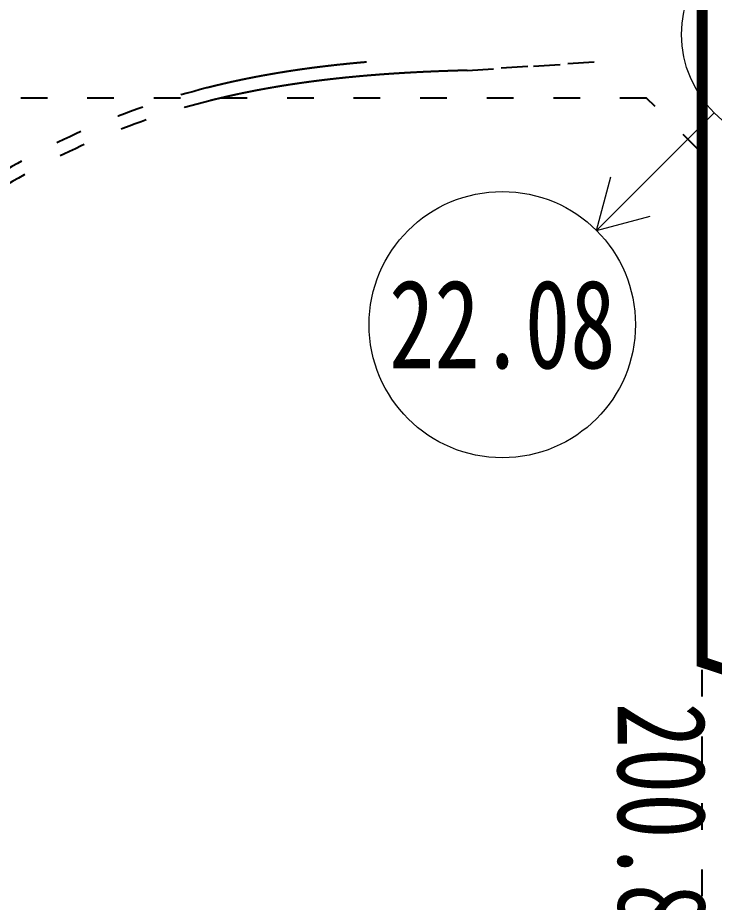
# Model space of a CAD drawing. Header units: millimetres. Extents: x 19715 to 35549, y 3563 to 14826.
# Drawn here: x 21426.1 to 21740, y 8054.6 to 8453.4 of the extents above; entities that cross this region are included whole.
import ezdxf
from ezdxf.enums import TextEntityAlignment as Align

# ---------------------------------------------------------------- set-up
doc = ezdxf.new("R2010")
doc.units = ezdxf.units.MM
doc.linetypes.add('ACAD_ISO03W100', pattern=[30, 12, -18])
doc.linetypes.add('BORDER', pattern=[44.45, 12.7, -6.35, 12.7, -6.35, 0, -6.35])
doc.layers.get('0').update_dxf_attribs({"color": 9, "linetype": 'ACAD_ISO03W100'})
for name, color, linetype, lineweight in [('下管段标注', 93, 'Continuous', 13), ('节点', 30, 'Continuous', 13), ('节点流量', 40, 'Continuous', 13)]:
    doc.layers.add(name, color=color, linetype=linetype, lineweight=lineweight)
doc.styles.add('管段仿宋', font='simfang.ttf', dxfattribs={"width": 0.75})
doc.styles.add('节点仿宋', font='simfang.ttf', dxfattribs={"width": 0.75})

msp = doc.modelspace()

# ---------------------------------------------------------------- linework, layer by layer
at = {"linetype": 'BORDER', "ltscale": 5, "const_width": 5}
msp.add_lwpolyline([(21725.75, 11197.54), (21734.47, 10044.38), (21433.59, 10053.18), (21435.35, 9864.85), (21587.23, 9725.65), (21620.22, 9694.34), (21734.48, 9643.08), (21734.5, 8162.89), (22589.98, 7880.12), (24215.66, 7317.16), (24497.44, 7317.16)], dxfattribs=at)
for points in [[(21583.28, 8433.32, 0.000099), (21583.04, 8433.3, 0.000296), (21582.34, 8433.24, 0.000292), (21581.64, 8433.18, 0.0003), (21580.95, 8433.12, 0.000296), (21580.25, 8433.06, 0.000304), (21579.55, 8432.99, 0.0003), (21578.85, 8432.93, 0.000308), (21578.16, 8432.86, 0.000304), (21577.46, 8432.8, 0.000312), (21576.77, 8432.73, 0.000308), (21576.06, 8432.66, 0.000316), (21575.37, 8432.6, 0.000312), (21574.67, 8432.53, 0.00032), (21573.98, 8432.46, 0.000316), (21573.28, 8432.38, 0.000324), (21572.59, 8432.31, 0.00032), (21571.89, 8432.24, 0.000328), (21571.19, 8432.17, 0.000324), (21570.49, 8432.09, 0.000332), (21569.8, 8432.02, 0.000328), (21569.1, 8431.94, 0.000336), (21568.41, 8431.86, 0.000332), (21567.71, 8431.78, 0.00034), (21567.02, 8431.7, 0.000336), (21566.32, 8431.62, 0.000344), (21565.63, 8431.54, 0.00034), (21564.93, 8431.46, 0.000348), (21564.24, 8431.38, 0.000344), (21563.54, 8431.29, 0.000352), (21562.85, 8431.21, 0.000348), (21562.15, 8431.12, 0.000356), (21561.46, 8431.04, 0.000352), (21560.76, 8430.95, 0.00036), (21560.07, 8430.86, 0.000356), (21559.37, 8430.77, 0.000364), (21558.68, 8430.68, 0.00036), (21557.98, 8430.59, 0.000368), (21557.29, 8430.49, 0.000364), (21556.6, 8430.4, 0.000372), (21555.91, 8430.3, 0.000368), (21555.21, 8430.21, 0.000376), (21554.52, 8430.11, 0.000372), (21553.82, 8430.01, 0.00038), (21553.13, 8429.91, 0.000376), (21552.44, 8429.81, 0.000384), (21551.75, 8429.71, 0.00038), (21551.05, 8429.61, 0.000388), (21550.36, 8429.51, 0.000384), (21549.67, 8429.4, 0.000392), (21548.98, 8429.3, 0.000388), (21548.28, 8429.19, 0.000396), (21547.6, 8429.08, 0.000392), (21546.9, 8428.97, 0.0004), (21546.21, 8428.86, 0.000396), (21545.52, 8428.75, 0.000404), (21544.83, 8428.64, 0.0004), (21544.14, 8428.53, 0.000408), (21543.45, 8428.41, 0.000404), (21542.76, 8428.3, 0.000412), (21542.07, 8428.18, 0.000408), (21541.38, 8428.06, 0.000416), (21540.69, 8427.95, 0.000412), (21540, 8427.82, 0.00042), (21539.31, 8427.7, 0.000416), (21538.62, 8427.58, 0.000424), (21537.93, 8427.46, 0.00042), (21537.24, 8427.33, 0.000428), (21536.55, 8427.21, 0.000424), (21535.86, 8427.08, 0.000432), (21535.18, 8426.95, 0.000428), (21534.49, 8426.82, 0.000436), (21533.8, 8426.69, 0.000432), (21533.11, 8426.56, 0.00044), (21532.43, 8426.43, 0.000436), (21531.74, 8426.29, 0.000444), (21531.05, 8426.16, 0.00044), (21530.36, 8426.02, 0.000448), (21529.68, 8425.89, 0.000444), (21528.99, 8425.75, 0.000452), (21528.31, 8425.61, 0.000448), (21527.62, 8425.47, 0.000456), (21526.94, 8425.32, 0.000452), (21526.25, 8425.18, 0.00046), (21525.57, 8425.03, 0.000456), (21524.88, 8424.89, 0.000464), (21524.2, 8424.74, 0.00046), (21523.51, 8424.59, 0.000468), (21522.83, 8424.44, 0.000464), (21522.14, 8424.29, 0.000472), (21521.46, 8424.14, 0.000468), (21520.78, 8423.98, 0.000476), (21520.1, 8423.83, 0.000472), (21519.41, 8423.67, 0.00048), (21518.73, 8423.51, 0.000476), (21518.05, 8423.35, 0.000484), (21517.37, 8423.19, 0.00048), (21516.69, 8423.03, 0.000488), (21516.01, 8422.87, 0.000484), (21515.33, 8422.7, 0.000492), (21514.65, 8422.54, 0.000488), (21513.97, 8422.37, 0.000493), (21513.96, 8422.37, 0.000004), (21512.61, 8422.03, 0.000988), (21512.15, 8421.92, 0.000496), (21511.25, 8421.69, 0.272996), (21256.98, 8168.66, 0.000496)], [(21583.28, 8433.32, 0.000099), (21583.04, 8433.3, 0.000296), (21582.34, 8433.24, 0.000292), (21581.64, 8433.18, 0.0003), (21580.95, 8433.12, 0.000296), (21580.25, 8433.06, 0.000304), (21579.55, 8432.99, 0.0003), (21578.85, 8432.93, 0.000308), (21578.16, 8432.86, 0.000304), (21577.46, 8432.8, 0.000312), (21576.77, 8432.73, 0.000308), (21576.06, 8432.66, 0.000316), (21575.37, 8432.6, 0.000312), (21574.67, 8432.53, 0.00032), (21573.98, 8432.46, 0.000316), (21573.28, 8432.38, 0.000324), (21572.59, 8432.31, 0.00032), (21571.89, 8432.24, 0.000328), (21571.19, 8432.17, 0.000324), (21570.49, 8432.09, 0.000332), (21569.8, 8432.02, 0.000328), (21569.1, 8431.94, 0.000336), (21568.41, 8431.86, 0.000332), (21567.71, 8431.78, 0.00034), (21567.02, 8431.7, 0.000336), (21566.32, 8431.62, 0.000344), (21565.63, 8431.54, 0.00034), (21564.93, 8431.46, 0.000348), (21564.24, 8431.38, 0.000344), (21563.54, 8431.29, 0.000352), (21562.85, 8431.21, 0.000348), (21562.15, 8431.12, 0.000356), (21561.46, 8431.04, 0.000352), (21560.76, 8430.95, 0.00036), (21560.07, 8430.86, 0.000356), (21559.37, 8430.77, 0.000364), (21558.68, 8430.68, 0.00036), (21557.98, 8430.59, 0.000368), (21557.29, 8430.49, 0.000364), (21556.6, 8430.4, 0.000372), (21555.91, 8430.3, 0.000368), (21555.21, 8430.21, 0.000376), (21554.52, 8430.11, 0.000372), (21553.82, 8430.01, 0.00038), (21553.13, 8429.91, 0.000376), (21552.44, 8429.81, 0.000384), (21551.75, 8429.71, 0.00038), (21551.05, 8429.61, 0.000388), (21550.36, 8429.51, 0.000384), (21549.67, 8429.4, 0.000392), (21548.98, 8429.3, 0.000388), (21548.28, 8429.19, 0.000396), (21547.6, 8429.08, 0.000392), (21546.9, 8428.97, 0.0004), (21546.21, 8428.86, 0.000396), (21545.52, 8428.75, 0.000404), (21544.83, 8428.64, 0.0004), (21544.14, 8428.53, 0.000408), (21543.45, 8428.41, 0.000404), (21542.76, 8428.3, 0.000412), (21542.07, 8428.18, 0.000408), (21541.38, 8428.06, 0.000416), (21540.69, 8427.95, 0.000412), (21540, 8427.82, 0.00042), (21539.31, 8427.7, 0.000416), (21538.62, 8427.58, 0.000424), (21537.93, 8427.46, 0.00042), (21537.24, 8427.33, 0.000428), (21536.55, 8427.21, 0.000424), (21535.86, 8427.08, 0.000432), (21535.18, 8426.95, 0.000428), (21534.49, 8426.82, 0.000436), (21533.8, 8426.69, 0.000432), (21533.11, 8426.56, 0.00044), (21532.43, 8426.43, 0.000436), (21531.74, 8426.29, 0.000444), (21531.05, 8426.16, 0.00044), (21530.36, 8426.02, 0.000448), (21529.68, 8425.89, 0.000444), (21528.99, 8425.75, 0.000452), (21528.31, 8425.61, 0.000448), (21527.62, 8425.47, 0.000456), (21526.94, 8425.32, 0.000452), (21526.25, 8425.18, 0.00046), (21525.57, 8425.03, 0.000456), (21524.88, 8424.89, 0.000464), (21524.2, 8424.74, 0.00046), (21523.51, 8424.59, 0.000468), (21522.83, 8424.44, 0.000464), (21522.14, 8424.29, 0.000472), (21521.46, 8424.14, 0.000468), (21520.78, 8423.98, 0.000476), (21520.1, 8423.83, 0.000472), (21519.41, 8423.67, 0.00048), (21518.73, 8423.51, 0.000476), (21518.05, 8423.35, 0.000484), (21517.37, 8423.19, 0.00048), (21516.69, 8423.03, 0.000488), (21516.01, 8422.87, 0.000484), (21515.33, 8422.7, 0.000492), (21514.65, 8422.54, 0.000488), (21513.97, 8422.37, 0.000493), (21513.96, 8422.37, 0.000004), (21512.61, 8422.03, 0.000988), (21512.15, 8421.92, 0.000496), (21511.25, 8421.69, 0.272996), (21256.98, 8168.66, 0.000496)], [(21583.28, 8433.32, 0.000099), (21583.04, 8433.3, 0.000296), (21582.34, 8433.24, 0.000292), (21581.64, 8433.18, 0.0003), (21580.95, 8433.12, 0.000296), (21580.25, 8433.06, 0.000304), (21579.55, 8432.99, 0.0003), (21578.85, 8432.93, 0.000308), (21578.16, 8432.86, 0.000304), (21577.46, 8432.8, 0.000312), (21576.77, 8432.73, 0.000308), (21576.06, 8432.66, 0.000316), (21575.37, 8432.6, 0.000312), (21574.67, 8432.53, 0.00032), (21573.98, 8432.46, 0.000316), (21573.28, 8432.38, 0.000324), (21572.59, 8432.31, 0.00032), (21571.89, 8432.24, 0.000328), (21571.19, 8432.17, 0.000324), (21570.49, 8432.09, 0.000332), (21569.8, 8432.02, 0.000328), (21569.1, 8431.94, 0.000336), (21568.41, 8431.86, 0.000332), (21567.71, 8431.78, 0.00034), (21567.02, 8431.7, 0.000336), (21566.32, 8431.62, 0.000344), (21565.63, 8431.54, 0.00034), (21564.93, 8431.46, 0.000348), (21564.24, 8431.38, 0.000344), (21563.54, 8431.29, 0.000352), (21562.85, 8431.21, 0.000348), (21562.15, 8431.12, 0.000356), (21561.46, 8431.04, 0.000352), (21560.76, 8430.95, 0.00036), (21560.07, 8430.86, 0.000356), (21559.37, 8430.77, 0.000364), (21558.68, 8430.68, 0.00036), (21557.98, 8430.59, 0.000368), (21557.29, 8430.49, 0.000364), (21556.6, 8430.4, 0.000372), (21555.91, 8430.3, 0.000368), (21555.21, 8430.21, 0.000376), (21554.52, 8430.11, 0.000372), (21553.82, 8430.01, 0.00038), (21553.13, 8429.91, 0.000376), (21552.44, 8429.81, 0.000384), (21551.75, 8429.71, 0.00038), (21551.05, 8429.61, 0.000388), (21550.36, 8429.51, 0.000384), (21549.67, 8429.4, 0.000392), (21548.98, 8429.3, 0.000388), (21548.28, 8429.19, 0.000396), (21547.6, 8429.08, 0.000392), (21546.9, 8428.97, 0.0004), (21546.21, 8428.86, 0.000396), (21545.52, 8428.75, 0.000404), (21544.83, 8428.64, 0.0004), (21544.14, 8428.53, 0.000408), (21543.45, 8428.41, 0.000404), (21542.76, 8428.3, 0.000412), (21542.07, 8428.18, 0.000408), (21541.38, 8428.06, 0.000416), (21540.69, 8427.95, 0.000412), (21540, 8427.82, 0.00042), (21539.31, 8427.7, 0.000416), (21538.62, 8427.58, 0.000424), (21537.93, 8427.46, 0.00042), (21537.24, 8427.33, 0.000428), (21536.55, 8427.21, 0.000424), (21535.86, 8427.08, 0.000432), (21535.18, 8426.95, 0.000428), (21534.49, 8426.82, 0.000436), (21533.8, 8426.69, 0.000432), (21533.11, 8426.56, 0.00044), (21532.43, 8426.43, 0.000436), (21531.74, 8426.29, 0.000444), (21531.05, 8426.16, 0.00044), (21530.36, 8426.02, 0.000448), (21529.68, 8425.89, 0.000444), (21528.99, 8425.75, 0.000452), (21528.31, 8425.61, 0.000448), (21527.62, 8425.47, 0.000456), (21526.94, 8425.32, 0.000452), (21526.25, 8425.18, 0.00046), (21525.57, 8425.03, 0.000456), (21524.88, 8424.89, 0.000464), (21524.2, 8424.74, 0.00046), (21523.51, 8424.59, 0.000468), (21522.83, 8424.44, 0.000464), (21522.14, 8424.29, 0.000472), (21521.46, 8424.14, 0.000468), (21520.78, 8423.98, 0.000476), (21520.1, 8423.83, 0.000472), (21519.41, 8423.67, 0.00048), (21518.73, 8423.51, 0.000476), (21518.05, 8423.35, 0.000484), (21517.37, 8423.19, 0.00048), (21516.69, 8423.03, 0.000488), (21516.01, 8422.87, 0.000484), (21515.33, 8422.7, 0.000492), (21514.65, 8422.54, 0.000488), (21513.97, 8422.37, 0.000493), (21513.96, 8422.37, 0.000004), (21512.61, 8422.03, 0.000988), (21512.15, 8421.92, 0.000496), (21511.25, 8421.69, 0.272996), (21256.98, 8168.66, 0.000496)], [(21628.59, 8429.6), (21685.9, 8433.32), (21628.59, 8429.6, 0.00016), (21627.88, 8429.58, 0.000168), (21627.19, 8429.56, 0.000164), (21626.48, 8429.54, 0.000172), (21625.79, 8429.52, 0.000168), (21625.08, 8429.5, 0.000176), (21624.39, 8429.48, 0.000172), (21623.68, 8429.46, 0.00018), (21622.99, 8429.44, 0.000176), (21622.28, 8429.41, 0.000184), (21621.59, 8429.39, 0.00018), (21620.88, 8429.37, 0.000188), (21620.19, 8429.34, 0.000184), (21619.48, 8429.32, 0.000192), (21618.79, 8429.29, 0.000188), (21618.08, 8429.27, 0.000196), (21617.39, 8429.24, 0.000192), (21616.69, 8429.21, 0.0002), (21615.99, 8429.19, 0.000196), (21615.29, 8429.16, 0.000204), (21614.59, 8429.13, 0.0002), (21613.89, 8429.1, 0.000208), (21613.2, 8429.07, 0.000204), (21612.49, 8429.04, 0.000212), (21611.8, 8429.01, 0.000208), (21611.09, 8428.98, 0.000216), (21610.4, 8428.95, 0.000212), (21609.69, 8428.92, 0.00022), (21609, 8428.89, 0.000216), (21608.29, 8428.85, 0.000224), (21607.6, 8428.82, 0.00022), (21606.9, 8428.78, 0.000228), (21606.2, 8428.75, 0.000224), (21605.5, 8428.71, 0.000232), (21604.8, 8428.67, 0.000228), (21604.1, 8428.64, 0.000236), (21603.41, 8428.6, 0.000232), (21602.7, 8428.56, 0.00024), (21602.01, 8428.52, 0.000236), (21601.3, 8428.48, 0.000244), (21600.61, 8428.44, 0.00024), (21599.91, 8428.4, 0.000248), (21599.21, 8428.36, 0.000244), (21598.51, 8428.32, 0.000252), (21597.82, 8428.27, 0.000248), (21597.11, 8428.23, 0.000256), (21596.42, 8428.18, 0.000252), (21595.71, 8428.14, 0.00026), (21595.02, 8428.09, 0.000256), (21594.32, 8428.04, 0.000264), (21593.62, 8428, 0.00026), (21592.92, 8427.95, 0.000268), (21592.23, 8427.9, 0.000264), (21591.52, 8427.85, 0.000272), (21590.83, 8427.8, 0.000268), (21590.13, 8427.75, 0.000276), (21589.43, 8427.7, 0.000272), (21588.73, 8427.64, 0.00028), (21588.04, 8427.59, 0.000276), (21587.34, 8427.53, 0.000284), (21586.64, 8427.48, 0.00028), (21585.94, 8427.42, 0.000288), (21585.25, 8427.37, 0.000284), (21584.54, 8427.31, 0.000292), (21583.85, 8427.25, 0.000288), (21583.15, 8427.19, 0.000296), (21582.46, 8427.13, 0.000292), (21581.75, 8427.07, 0.0003), (21581.06, 8427.01, 0.000296), (21580.36, 8426.95, 0.000304), (21579.67, 8426.88, 0.0003), (21578.97, 8426.82, 0.000308), (21578.27, 8426.75, 0.000304), (21577.57, 8426.69, 0.000312), (21576.88, 8426.62, 0.000308), (21576.18, 8426.55, 0.000316), (21575.49, 8426.49, 0.000312), (21574.79, 8426.42, 0.00032), (21574.09, 8426.35, 0.000316), (21573.39, 8426.28, 0.000324), (21572.7, 8426.2, 0.00032), (21572, 8426.13, 0.000328), (21571.31, 8426.06, 0.000324), (21570.61, 8425.98, 0.000332), (21569.92, 8425.91, 0.000328), (21569.22, 8425.83, 0.000336), (21568.52, 8425.75, 0.000332), (21567.83, 8425.67, 0.00034), (21567.13, 8425.6, 0.000336), (21566.43, 8425.51, 0.000344), (21565.74, 8425.43, 0.00034), (21565.04, 8425.35, 0.000348), (21564.35, 8425.27, 0.000344), (21563.65, 8425.18, 0.000352), (21562.96, 8425.1, 0.000348), (21562.26, 8425.01, 0.000356), (21561.57, 8424.93, 0.000352), (21560.88, 8424.84, 0.00036), (21560.18, 8424.75, 0.000356), (21559.49, 8424.66, 0.000364), (21558.8, 8424.57, 0.00036), (21558.1, 8424.48, 0.000368), (21557.41, 8424.38, 0.000364), (21556.71, 8424.29, 0.000372), (21556.02, 8424.2, 0.000368), (21555.32, 8424.1, 0.000376), (21554.63, 8424, 0.000372), (21553.94, 8423.9, 0.00038), (21553.25, 8423.81, 0.000376), (21552.55, 8423.7, 0.000384), (21551.86, 8423.6, 0.00038), (21551.17, 8423.5, 0.000388), (21550.48, 8423.4, 0.000384), (21549.78, 8423.29, 0.000392), (21549.09, 8423.19, 0.000388), (21548.4, 8423.08, 0.000396), (21547.71, 8422.97, 0.000392), (21547.02, 8422.86, 0.0004), (21546.33, 8422.76, 0.000396), (21545.63, 8422.64, 0.000404), (21544.95, 8422.53, 0.0004), (21544.25, 8422.42, 0.000408), (21543.56, 8422.31, 0.000404), (21542.87, 8422.19, 0.000412), (21542.18, 8422.07, 0.000408), (21541.49, 8421.95, 0.000416), (21540.8, 8421.84, 0.000412), (21540.11, 8421.72, 0.00042), (21539.42, 8421.6, 0.000416), (21538.73, 8421.47, 0.000424), (21538.05, 8421.35, 0.00042), (21537.35, 8421.22, 0.000428), (21536.67, 8421.1, 0.000424), (21535.98, 8420.97, 0.000432), (21535.29, 8420.84, 0.000428), (21534.6, 8420.72, 0.000436), (21533.92, 8420.59, 0.000432), (21533.23, 8420.45, 0.00044), (21532.54, 8420.32, 0.000436), (21531.85, 8420.19, 0.000444), (21531.17, 8420.05, 0.00044), (21530.48, 8419.91, 0.000448), (21529.79, 8419.78, 0.000444), (21529.11, 8419.64, 0.000452), (21528.42, 8419.5, 0.000448), (21527.73, 8419.36, 0.000456), (21527.05, 8419.21, 0.000452), (21526.36, 8419.07, 0.00046), (21525.68, 8418.93, 0.000456), (21524.99, 8418.78, 0.000464), (21524.31, 8418.63, 0.00046), (21523.63, 8418.48, 0.000468), (21522.95, 8418.33, 0.000464), (21522.26, 8418.18, 0.000472), (21521.58, 8418.03, 0.000468), (21520.89, 8417.87, 0.000476), (21520.21, 8417.72, 0.000472), (21519.53, 8417.56, 0.00048), (21518.85, 8417.4, 0.000476), (21518.16, 8417.24, 0.000484), (21517.49, 8417.09, 0.00048), (21516.8, 8416.92, 0.000488), (21516.12, 8416.76, 0.000484), (21515.44, 8416.6, 0.000492), (21514.76, 8416.43, 0.000488), (21514.08, 8416.26, 0.000493), (21514.07, 8416.26, 0.000004), (21512.72, 8415.92, 0.272996), (21262.74, 8167.16, 0.000496)], [(21628.59, 8429.6), (21685.9, 8433.32), (21628.59, 8429.6, 0.00016), (21627.88, 8429.58, 0.000168), (21627.19, 8429.56, 0.000164), (21626.48, 8429.54, 0.000172), (21625.79, 8429.52, 0.000168), (21625.08, 8429.5, 0.000176), (21624.39, 8429.48, 0.000172), (21623.68, 8429.46, 0.00018), (21622.99, 8429.44, 0.000176), (21622.28, 8429.41, 0.000184), (21621.59, 8429.39, 0.00018), (21620.88, 8429.37, 0.000188), (21620.19, 8429.34, 0.000184), (21619.48, 8429.32, 0.000192), (21618.79, 8429.29, 0.000188), (21618.08, 8429.27, 0.000196), (21617.39, 8429.24, 0.000192), (21616.69, 8429.21, 0.0002), (21615.99, 8429.19, 0.000196), (21615.29, 8429.16, 0.000204), (21614.59, 8429.13, 0.0002), (21613.89, 8429.1, 0.000208), (21613.2, 8429.07, 0.000204), (21612.49, 8429.04, 0.000212), (21611.8, 8429.01, 0.000208), (21611.09, 8428.98, 0.000216), (21610.4, 8428.95, 0.000212), (21609.69, 8428.92, 0.00022), (21609, 8428.89, 0.000216), (21608.29, 8428.85, 0.000224), (21607.6, 8428.82, 0.00022), (21606.9, 8428.78, 0.000228), (21606.2, 8428.75, 0.000224), (21605.5, 8428.71, 0.000232), (21604.8, 8428.67, 0.000228), (21604.1, 8428.64, 0.000236), (21603.41, 8428.6, 0.000232), (21602.7, 8428.56, 0.00024), (21602.01, 8428.52, 0.000236), (21601.3, 8428.48, 0.000244), (21600.61, 8428.44, 0.00024), (21599.91, 8428.4, 0.000248), (21599.21, 8428.36, 0.000244), (21598.51, 8428.32, 0.000252), (21597.82, 8428.27, 0.000248), (21597.11, 8428.23, 0.000256), (21596.42, 8428.18, 0.000252), (21595.71, 8428.14, 0.00026), (21595.02, 8428.09, 0.000256), (21594.32, 8428.04, 0.000264), (21593.62, 8428, 0.00026), (21592.92, 8427.95, 0.000268), (21592.23, 8427.9, 0.000264), (21591.52, 8427.85, 0.000272), (21590.83, 8427.8, 0.000268), (21590.13, 8427.75, 0.000276), (21589.43, 8427.7, 0.000272), (21588.73, 8427.64, 0.00028), (21588.04, 8427.59, 0.000276), (21587.34, 8427.53, 0.000284), (21586.64, 8427.48, 0.00028), (21585.94, 8427.42, 0.000288), (21585.25, 8427.37, 0.000284), (21584.54, 8427.31, 0.000292), (21583.85, 8427.25, 0.000288), (21583.15, 8427.19, 0.000296), (21582.46, 8427.13, 0.000292), (21581.75, 8427.07, 0.0003), (21581.06, 8427.01, 0.000296), (21580.36, 8426.95, 0.000304), (21579.67, 8426.88, 0.0003), (21578.97, 8426.82, 0.000308), (21578.27, 8426.75, 0.000304), (21577.57, 8426.69, 0.000312), (21576.88, 8426.62, 0.000308), (21576.18, 8426.55, 0.000316), (21575.49, 8426.49, 0.000312), (21574.79, 8426.42, 0.00032), (21574.09, 8426.35, 0.000316), (21573.39, 8426.28, 0.000324), (21572.7, 8426.2, 0.00032), (21572, 8426.13, 0.000328), (21571.31, 8426.06, 0.000324), (21570.61, 8425.98, 0.000332), (21569.92, 8425.91, 0.000328), (21569.22, 8425.83, 0.000336), (21568.52, 8425.75, 0.000332), (21567.83, 8425.67, 0.00034), (21567.13, 8425.6, 0.000336), (21566.43, 8425.51, 0.000344), (21565.74, 8425.43, 0.00034), (21565.04, 8425.35, 0.000348), (21564.35, 8425.27, 0.000344), (21563.65, 8425.18, 0.000352), (21562.96, 8425.1, 0.000348), (21562.26, 8425.01, 0.000356), (21561.57, 8424.93, 0.000352), (21560.88, 8424.84, 0.00036), (21560.18, 8424.75, 0.000356), (21559.49, 8424.66, 0.000364), (21558.8, 8424.57, 0.00036), (21558.1, 8424.48, 0.000368), (21557.41, 8424.38, 0.000364), (21556.71, 8424.29, 0.000372), (21556.02, 8424.2, 0.000368), (21555.32, 8424.1, 0.000376), (21554.63, 8424, 0.000372), (21553.94, 8423.9, 0.00038), (21553.25, 8423.81, 0.000376), (21552.55, 8423.7, 0.000384), (21551.86, 8423.6, 0.00038), (21551.17, 8423.5, 0.000388), (21550.48, 8423.4, 0.000384), (21549.78, 8423.29, 0.000392), (21549.09, 8423.19, 0.000388), (21548.4, 8423.08, 0.000396), (21547.71, 8422.97, 0.000392), (21547.02, 8422.86, 0.0004), (21546.33, 8422.76, 0.000396), (21545.63, 8422.64, 0.000404), (21544.95, 8422.53, 0.0004), (21544.25, 8422.42, 0.000408), (21543.56, 8422.31, 0.000404), (21542.87, 8422.19, 0.000412), (21542.18, 8422.07, 0.000408), (21541.49, 8421.95, 0.000416), (21540.8, 8421.84, 0.000412), (21540.11, 8421.72, 0.00042), (21539.42, 8421.6, 0.000416), (21538.73, 8421.47, 0.000424), (21538.05, 8421.35, 0.00042), (21537.35, 8421.22, 0.000428), (21536.67, 8421.1, 0.000424), (21535.98, 8420.97, 0.000432), (21535.29, 8420.84, 0.000428), (21534.6, 8420.72, 0.000436), (21533.92, 8420.59, 0.000432), (21533.23, 8420.45, 0.00044), (21532.54, 8420.32, 0.000436), (21531.85, 8420.19, 0.000444), (21531.17, 8420.05, 0.00044), (21530.48, 8419.91, 0.000448), (21529.79, 8419.78, 0.000444), (21529.11, 8419.64, 0.000452), (21528.42, 8419.5, 0.000448), (21527.73, 8419.36, 0.000456), (21527.05, 8419.21, 0.000452), (21526.36, 8419.07, 0.00046), (21525.68, 8418.93, 0.000456), (21524.99, 8418.78, 0.000464), (21524.31, 8418.63, 0.00046), (21523.63, 8418.48, 0.000468), (21522.95, 8418.33, 0.000464), (21522.26, 8418.18, 0.000472), (21521.58, 8418.03, 0.000468), (21520.89, 8417.87, 0.000476), (21520.21, 8417.72, 0.000472), (21519.53, 8417.56, 0.00048), (21518.85, 8417.4, 0.000476), (21518.16, 8417.24, 0.000484), (21517.49, 8417.09, 0.00048), (21516.8, 8416.92, 0.000488), (21516.12, 8416.76, 0.000484), (21515.44, 8416.6, 0.000492), (21514.76, 8416.43, 0.000488), (21514.08, 8416.26, 0.000493), (21514.07, 8416.26, 0.000004), (21512.72, 8415.92, 0.272996), (21262.74, 8167.16, 0.000496)], [(21628.59, 8429.6), (21685.9, 8433.32), (21628.59, 8429.6, 0.00016), (21627.88, 8429.58, 0.000168), (21627.19, 8429.56, 0.000164), (21626.48, 8429.54, 0.000172), (21625.79, 8429.52, 0.000168), (21625.08, 8429.5, 0.000176), (21624.39, 8429.48, 0.000172), (21623.68, 8429.46, 0.00018), (21622.99, 8429.44, 0.000176), (21622.28, 8429.41, 0.000184), (21621.59, 8429.39, 0.00018), (21620.88, 8429.37, 0.000188), (21620.19, 8429.34, 0.000184), (21619.48, 8429.32, 0.000192), (21618.79, 8429.29, 0.000188), (21618.08, 8429.27, 0.000196), (21617.39, 8429.24, 0.000192), (21616.69, 8429.21, 0.0002), (21615.99, 8429.19, 0.000196), (21615.29, 8429.16, 0.000204), (21614.59, 8429.13, 0.0002), (21613.89, 8429.1, 0.000208), (21613.2, 8429.07, 0.000204), (21612.49, 8429.04, 0.000212), (21611.8, 8429.01, 0.000208), (21611.09, 8428.98, 0.000216), (21610.4, 8428.95, 0.000212), (21609.69, 8428.92, 0.00022), (21609, 8428.89, 0.000216), (21608.29, 8428.85, 0.000224), (21607.6, 8428.82, 0.00022), (21606.9, 8428.78, 0.000228), (21606.2, 8428.75, 0.000224), (21605.5, 8428.71, 0.000232), (21604.8, 8428.67, 0.000228), (21604.1, 8428.64, 0.000236), (21603.41, 8428.6, 0.000232), (21602.7, 8428.56, 0.00024), (21602.01, 8428.52, 0.000236), (21601.3, 8428.48, 0.000244), (21600.61, 8428.44, 0.00024), (21599.91, 8428.4, 0.000248), (21599.21, 8428.36, 0.000244), (21598.51, 8428.32, 0.000252), (21597.82, 8428.27, 0.000248), (21597.11, 8428.23, 0.000256), (21596.42, 8428.18, 0.000252), (21595.71, 8428.14, 0.00026), (21595.02, 8428.09, 0.000256), (21594.32, 8428.04, 0.000264), (21593.62, 8428, 0.00026), (21592.92, 8427.95, 0.000268), (21592.23, 8427.9, 0.000264), (21591.52, 8427.85, 0.000272), (21590.83, 8427.8, 0.000268), (21590.13, 8427.75, 0.000276), (21589.43, 8427.7, 0.000272), (21588.73, 8427.64, 0.00028), (21588.04, 8427.59, 0.000276), (21587.34, 8427.53, 0.000284), (21586.64, 8427.48, 0.00028), (21585.94, 8427.42, 0.000288), (21585.25, 8427.37, 0.000284), (21584.54, 8427.31, 0.000292), (21583.85, 8427.25, 0.000288), (21583.15, 8427.19, 0.000296), (21582.46, 8427.13, 0.000292), (21581.75, 8427.07, 0.0003), (21581.06, 8427.01, 0.000296), (21580.36, 8426.95, 0.000304), (21579.67, 8426.88, 0.0003), (21578.97, 8426.82, 0.000308), (21578.27, 8426.75, 0.000304), (21577.57, 8426.69, 0.000312), (21576.88, 8426.62, 0.000308), (21576.18, 8426.55, 0.000316), (21575.49, 8426.49, 0.000312), (21574.79, 8426.42, 0.00032), (21574.09, 8426.35, 0.000316), (21573.39, 8426.28, 0.000324), (21572.7, 8426.2, 0.00032), (21572, 8426.13, 0.000328), (21571.31, 8426.06, 0.000324), (21570.61, 8425.98, 0.000332), (21569.92, 8425.91, 0.000328), (21569.22, 8425.83, 0.000336), (21568.52, 8425.75, 0.000332), (21567.83, 8425.67, 0.00034), (21567.13, 8425.6, 0.000336), (21566.43, 8425.51, 0.000344), (21565.74, 8425.43, 0.00034), (21565.04, 8425.35, 0.000348), (21564.35, 8425.27, 0.000344), (21563.65, 8425.18, 0.000352), (21562.96, 8425.1, 0.000348), (21562.26, 8425.01, 0.000356), (21561.57, 8424.93, 0.000352), (21560.88, 8424.84, 0.00036), (21560.18, 8424.75, 0.000356), (21559.49, 8424.66, 0.000364), (21558.8, 8424.57, 0.00036), (21558.1, 8424.48, 0.000368), (21557.41, 8424.38, 0.000364), (21556.71, 8424.29, 0.000372), (21556.02, 8424.2, 0.000368), (21555.32, 8424.1, 0.000376), (21554.63, 8424, 0.000372), (21553.94, 8423.9, 0.00038), (21553.25, 8423.81, 0.000376), (21552.55, 8423.7, 0.000384), (21551.86, 8423.6, 0.00038), (21551.17, 8423.5, 0.000388), (21550.48, 8423.4, 0.000384), (21549.78, 8423.29, 0.000392), (21549.09, 8423.19, 0.000388), (21548.4, 8423.08, 0.000396), (21547.71, 8422.97, 0.000392), (21547.02, 8422.86, 0.0004), (21546.33, 8422.76, 0.000396), (21545.63, 8422.64, 0.000404), (21544.95, 8422.53, 0.0004), (21544.25, 8422.42, 0.000408), (21543.56, 8422.31, 0.000404), (21542.87, 8422.19, 0.000412), (21542.18, 8422.07, 0.000408), (21541.49, 8421.95, 0.000416), (21540.8, 8421.84, 0.000412), (21540.11, 8421.72, 0.00042), (21539.42, 8421.6, 0.000416), (21538.73, 8421.47, 0.000424), (21538.05, 8421.35, 0.00042), (21537.35, 8421.22, 0.000428), (21536.67, 8421.1, 0.000424), (21535.98, 8420.97, 0.000432), (21535.29, 8420.84, 0.000428), (21534.6, 8420.72, 0.000436), (21533.92, 8420.59, 0.000432), (21533.23, 8420.45, 0.00044), (21532.54, 8420.32, 0.000436), (21531.85, 8420.19, 0.000444), (21531.17, 8420.05, 0.00044), (21530.48, 8419.91, 0.000448), (21529.79, 8419.78, 0.000444), (21529.11, 8419.64, 0.000452), (21528.42, 8419.5, 0.000448), (21527.73, 8419.36, 0.000456), (21527.05, 8419.21, 0.000452), (21526.36, 8419.07, 0.00046), (21525.68, 8418.93, 0.000456), (21524.99, 8418.78, 0.000464), (21524.31, 8418.63, 0.00046), (21523.63, 8418.48, 0.000468), (21522.95, 8418.33, 0.000464), (21522.26, 8418.18, 0.000472), (21521.58, 8418.03, 0.000468), (21520.89, 8417.87, 0.000476), (21520.21, 8417.72, 0.000472), (21519.53, 8417.56, 0.00048), (21518.85, 8417.4, 0.000476), (21518.16, 8417.24, 0.000484), (21517.49, 8417.09, 0.00048), (21516.8, 8416.92, 0.000488), (21516.12, 8416.76, 0.000484), (21515.44, 8416.6, 0.000492), (21514.76, 8416.43, 0.000488), (21514.08, 8416.26, 0.000493), (21514.07, 8416.26, 0.000004), (21512.72, 8415.92, 0.272996), (21262.74, 8167.16, 0.000496)]]:
    msp.add_lwpolyline(points, format="xyb")
for points in [[(21709.5, 8417.16), (21272.44, 8417.16)], [(21709.5, 8417.16), (21272.44, 8417.16)], [(21709.5, 8417.16), (21272.44, 8417.16)], [(21734.5, 8392.16), (21709.5, 8417.16)], [(21734.51, 7817.34), (21734.5, 8392.16)], [(21734.51, 7817.34), (21734.5, 8392.16)], [(21734.51, 7817.34), (21734.5, 8392.16)]]:
    msp.add_lwpolyline(points)
at = {"layer": '节点'}
msp.add_circle((21775.28, 8445.82), 50, dxfattribs=at)
at = {"layer": '节点流量'}
for q in [(21739.93, 8410.46), (21693.36, 8381.58), (21711.04, 8363.9)]:
    msp.add_line((21686.89, 8357.43), q, dxfattribs=at)
msp.add_circle((21644.47, 8315), 60, dxfattribs=at)

# ---------------------------------------------------------------- texts
at = {"layer": '下管段标注', "style": '管段仿宋', "width": 0.75}
msp.add_text('200.88-1.02-1.94', height=40, rotation=270.2242, dxfattribs=at).set_placement((21737.04, 7981.41), align=Align.TOP_CENTER)
at = {"layer": '节点流量', "style": '节点仿宋', "width": 0.75}
msp.add_text('22.08', height=40, dxfattribs=at).set_placement((21644.47, 8315), align=Align.MIDDLE)

doc.saveas('drawing.dxf')
